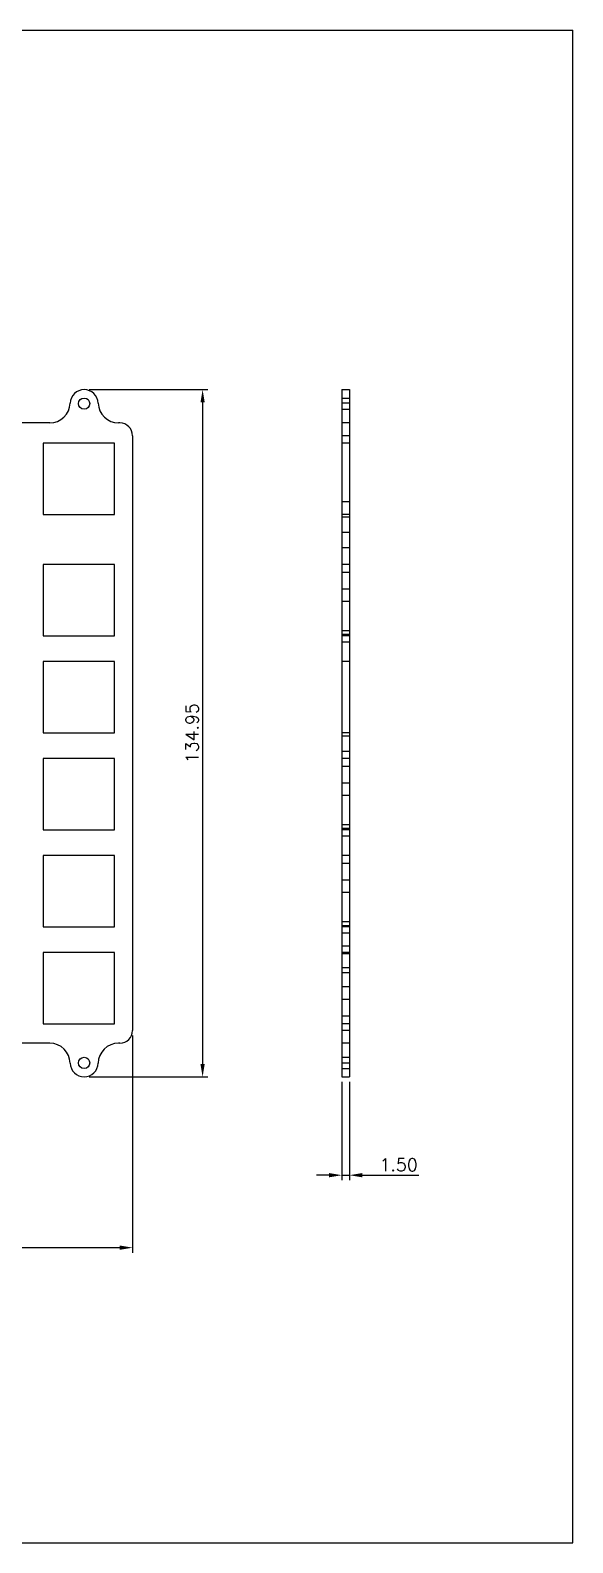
# Model space of a CAD drawing. Header units: inches. Extents: x 504 to 1455, y 166 to 1049.
# Drawn here: x 817.1 to 923.6, y 495.2 to 792.2 of the extents above; entities that cross this region are included whole.
import ezdxf

# ---------------------------------------------------------------- set-up
doc = ezdxf.new("R2010")
doc.units = ezdxf.units.IN
doc.header["$LTSCALE"] = 10
doc.header["$MEASUREMENT"] = 0
doc.layers.add('标注', color=3, linetype='Continuous', lineweight=18)
doc.styles.get("Standard").update_dxf_attribs({"font": 'txt', "bigfont": 'gbcbig.shx'})
doc.dimstyles.get("Standard").update_dxf_attribs({"dimtxt": 2.5, "dimasz": 2.5, "dimexe": 1, "dimexo": 1, "dimgap": 0.8, "dimtad": 1, "dimtoh": 1, "dimzin": 0, "dimdsep": 46, "dimtxsty": 'Standard', "dimcen": 2, "dimadec": 0, "dimazin": 0, "dimtfac": 1, "dimtmove": 0, "dimatfit": 3, "dimfxl": 0, "dimtolj": 1, "dimtzin": 0, "dimarcsym": 0})

# ---------------------------------------------------------------- blocks, each defined once
blk = doc.blocks.new('*D23')
at = {"layer": 'Defpoints', "color": 0, "transparency": 16777216}
for p in [(530.2, 595.82), (837.2, 595.82), (530.2, 553.18)]:
    blk.add_point(p, dxfattribs=at)
at = {"layer": '标注', "color": 0, "lineweight": -2, "transparency": 16777216}
for p, q in [((530.2, 594.82), (530.2, 552.18)), ((837.2, 594.82), (837.2, 552.18)), ((834.7, 553.18), (532.7, 553.18))]:
    blk.add_line(p, q, dxfattribs=at)
at = {"layer": '标注', "color": 0, "transparency": 16777216}
for points in [[(532.7, 553.6), (532.7, 552.76), (530.2, 553.18)], [(834.7, 553.6), (834.7, 552.76), (837.2, 553.18)]]:
    blk.add_solid(points, dxfattribs=at)
at = {"layer": '标注', "color": 0, "transparency": 16777216, "insert": (683.7, 555.23), "char_height": 2.5, "attachment_point": 5}
blk.add_mtext('\\A1;307.00', dxfattribs=at)
blk = doc.blocks.new('*D25')
at = {"layer": 'Defpoints', "color": 0, "transparency": 16777216}
for p in [(827.7, 721.67), (827.7, 586.72), (850.95, 586.72)]:
    blk.add_point(p, dxfattribs=at)
at = {"layer": '标注', "color": 0, "lineweight": -2, "transparency": 16777216}
for p, q in [((828.7, 721.67), (851.95, 721.67)), ((850.95, 719.17), (850.95, 589.22)), ((828.7, 586.72), (851.95, 586.72))]:
    blk.add_line(p, q, dxfattribs=at)
at = {"layer": '标注', "color": 0, "transparency": 16777216}
for points in [[(850.53, 719.17), (851.36, 719.17), (850.95, 721.67)], [(850.53, 589.22), (851.36, 589.22), (850.95, 586.72)]]:
    blk.add_solid(points, dxfattribs=at)
at = {"layer": '标注', "color": 0, "transparency": 16777216, "insert": (848.9, 654.2), "char_height": 2.5, "attachment_point": 5, "rotation": 90}
blk.add_mtext('\\A1;134.95', dxfattribs=at)
blk = doc.blocks.new('*D26')
at = {"layer": 'Defpoints', "color": 0, "transparency": 16777216}
for p in [(878.27, 586.72), (879.77, 586.72), (879.77, 567.41)]:
    blk.add_point(p, dxfattribs=at)
at = {"layer": '标注', "color": 0, "lineweight": -2, "transparency": 16777216}
for p, q in [((878.27, 585.72), (878.27, 566.41)), ((879.77, 585.72), (879.77, 566.41)), ((875.77, 567.41), (873.27, 567.41)), ((878.27, 567.41), (879.77, 567.41)), ((882.27, 567.41), (893.35, 567.41))]:
    blk.add_line(p, q, dxfattribs=at)
at = {"layer": '标注', "color": 0, "transparency": 16777216}
for points in [[(875.77, 567.83), (875.77, 567), (878.27, 567.41)], [(882.27, 567.83), (882.27, 567), (879.77, 567.41)]]:
    blk.add_solid(points, dxfattribs=at)
at = {"layer": '标注', "color": 0, "transparency": 16777216, "insert": (889.42, 569.46), "char_height": 2.5, "attachment_point": 5}
blk.add_mtext('\\A1;1.50', dxfattribs=at)

msp = doc.modelspace()

# ---------------------------------------------------------------- linework, layer by layer
at = {"color": 7, "linetype": 'Continuous'}
for p, q in [((503.584, 792.238), (923.584, 792.238)), ((923.584, 495.238), (923.584, 792.238)), ((878.266, 721.671), (878.266, 586.721)), ((878.266, 721.671), (879.766, 721.671)), ((878.266, 720.021), (879.766, 720.021)), ((879.766, 719.002), (878.266, 719.002)), ((879.766, 721.671), (879.766, 586.721)), ((878.266, 717.821), (879.766, 717.821)), ((820.957, 715.121), (775.451, 715.121)), ((834.704, 715.121), (834.451, 715.121)), ((879.766, 715.121), (878.266, 715.121)), ((833.652, 711.174), (819.652, 711.174)), ((819.652, 711.174), (819.652, 697.174)), ((833.652, 697.174), (833.652, 711.174)), ((837.204, 712.621), (837.204, 595.821)), ((879.766, 712.621), (878.266, 712.621)), ((879.766, 711.174), (878.266, 711.174)), ((879.766, 699.62), (878.266, 699.62)), ((819.652, 697.174), (833.652, 697.174)), ((879.766, 697.174), (878.266, 697.174)), ((879.766, 696.62), (878.266, 696.62)), ((879.766, 693.62), (878.266, 693.62)), ((879.766, 690.62), (878.266, 690.62)), ((833.652, 687.324), (819.652, 687.324)), ((819.652, 687.324), (819.652, 673.324)), ((833.652, 673.324), (833.652, 687.324)), ((879.766, 687.324), (878.266, 687.324)), ((879.766, 685.759), (878.266, 685.759)), ((879.766, 682.509), (878.266, 682.509)), ((879.766, 680.059), (878.266, 680.059)), ((879.766, 674.299), (878.266, 674.299)), ((819.652, 673.324), (833.652, 673.324)), ((879.766, 673.559), (878.266, 673.559)), ((879.766, 673.324), (878.266, 673.324)), ((879.766, 672.058), (878.266, 672.058)), ((833.652, 668.274), (819.652, 668.274)), ((819.652, 668.274), (819.652, 654.274)), ((833.652, 654.274), (833.652, 668.274)), ((879.766, 668.274), (878.266, 668.274)), ((819.652, 654.274), (833.652, 654.274)), ((879.766, 654.274), (878.266, 654.274)), ((879.766, 653.62), (878.266, 653.62)), ((879.766, 650.62), (878.266, 650.62)), ((833.652, 649.224), (819.652, 649.224)), ((819.652, 649.224), (819.652, 635.224)), ((833.652, 635.224), (833.652, 649.224)), ((879.766, 649.224), (878.266, 649.224)), ((879.766, 647.659), (878.266, 647.659)), ((879.766, 644.409), (878.266, 644.409)), ((879.766, 641.959), (878.266, 641.959)), ((879.766, 636.199), (878.266, 636.199)), ((819.652, 635.224), (833.652, 635.224)), ((879.766, 635.459), (878.266, 635.459)), ((879.766, 635.224), (878.266, 635.224)), ((879.766, 633.958), (878.266, 633.958)), ((833.652, 630.174), (819.652, 630.174)), ((819.652, 630.174), (819.652, 616.174)), ((833.652, 616.174), (833.652, 630.174)), ((879.766, 630.174), (878.266, 630.174)), ((879.766, 628.609), (878.266, 628.609)), ((879.766, 625.359), (878.266, 625.359)), ((879.766, 622.909), (878.266, 622.909)), ((819.652, 616.174), (833.652, 616.174)), ((879.766, 617.149), (878.266, 617.149)), ((879.766, 616.409), (878.266, 616.409)), ((879.766, 616.174), (878.266, 616.174)), ((879.766, 614.908), (878.266, 614.908)), ((879.766, 612.383), (878.266, 612.383)), ((833.652, 611.124), (819.652, 611.124)), ((819.652, 611.124), (819.652, 597.124)), ((833.652, 597.124), (833.652, 611.124)), ((879.766, 611.12), (878.266, 611.12)), ((879.766, 610.881), (878.266, 610.881)), ((879.766, 608.12), (878.266, 608.12)), ((879.766, 607.131), (878.266, 607.131)), ((879.766, 604.381), (878.266, 604.381)), ((879.766, 601.931), (878.266, 601.931)), ((819.652, 597.124), (833.652, 597.124)), ((878.266, 598.681), (879.766, 598.681)), ((879.766, 597.124), (878.266, 597.124)), ((879.766, 595.821), (878.266, 595.821)), ((820.956, 593.321), (732.267, 593.321)), ((834.704, 593.321), (834.452, 593.321)), ((879.766, 593.321), (878.266, 593.321)), ((878.266, 590.571), (879.766, 590.571)), ((879.766, 589.41), (878.266, 589.41)), ((878.266, 588.371), (879.766, 588.371)), ((878.266, 586.721), (879.766, 586.721)), ((503.584, 495.238), (923.584, 495.238))]:
    msp.add_line(p, q, dxfattribs=at)
for centre in [(827.704, 718.921), (827.704, 589.471)]:
    msp.add_circle(centre, 1.1, dxfattribs=at)
for centre, radius, start, end in [((820.957, 719.121), 4, 270, 358.3021), ((827.704, 718.921), 2.75, 1.6979, 178.3021), ((834.451, 719.121), 4, 181.6979, 270), ((834.704, 712.621), 2.5, 0, 90), ((834.704, 595.821), 2.5, 270, 0), ((820.956, 589.321), 4, 1.27334, 90), ((834.452, 589.321), 4, 90, 178.72666), ((827.704, 589.471), 2.75, 181.27334, 358.72666)]:
    msp.add_arc(centre, radius, start, end, dxfattribs=at)

# ---------------------------------------------------------------- dimensions: what is measured, and where the dimension line sits
at = {"layer": '标注'}
dim = msp.add_linear_dim(base=(850.947, 586.721), p1=(827.704, 721.671), p2=(827.704, 586.721), angle=90, dimstyle='Standard', dxfattribs=at)
dim.commit()
dim.dimension.update_dxf_attribs({"geometry": '*D25', "text_midpoint": (848.897, 654.196)})
dim = msp.add_linear_dim(base=(530.204, 553.181), p1=(837.204, 595.821), p2=(530.204, 595.821), dimstyle='Standard', dxfattribs=at)
dim.commit()
dim.dimension.update_dxf_attribs({"geometry": '*D23', "text_midpoint": (683.704, 555.231)})
dim = msp.add_linear_dim(base=(879.766, 567.414), p1=(878.266, 586.721), p2=(879.766, 586.721), dimstyle='Standard', dxfattribs=at)
dim.commit()
dim.dimension.update_dxf_attribs({"geometry": '*D26', "text_midpoint": (889.425, 567.414), "dimtype": 160})

doc.saveas('drawing.dxf')
